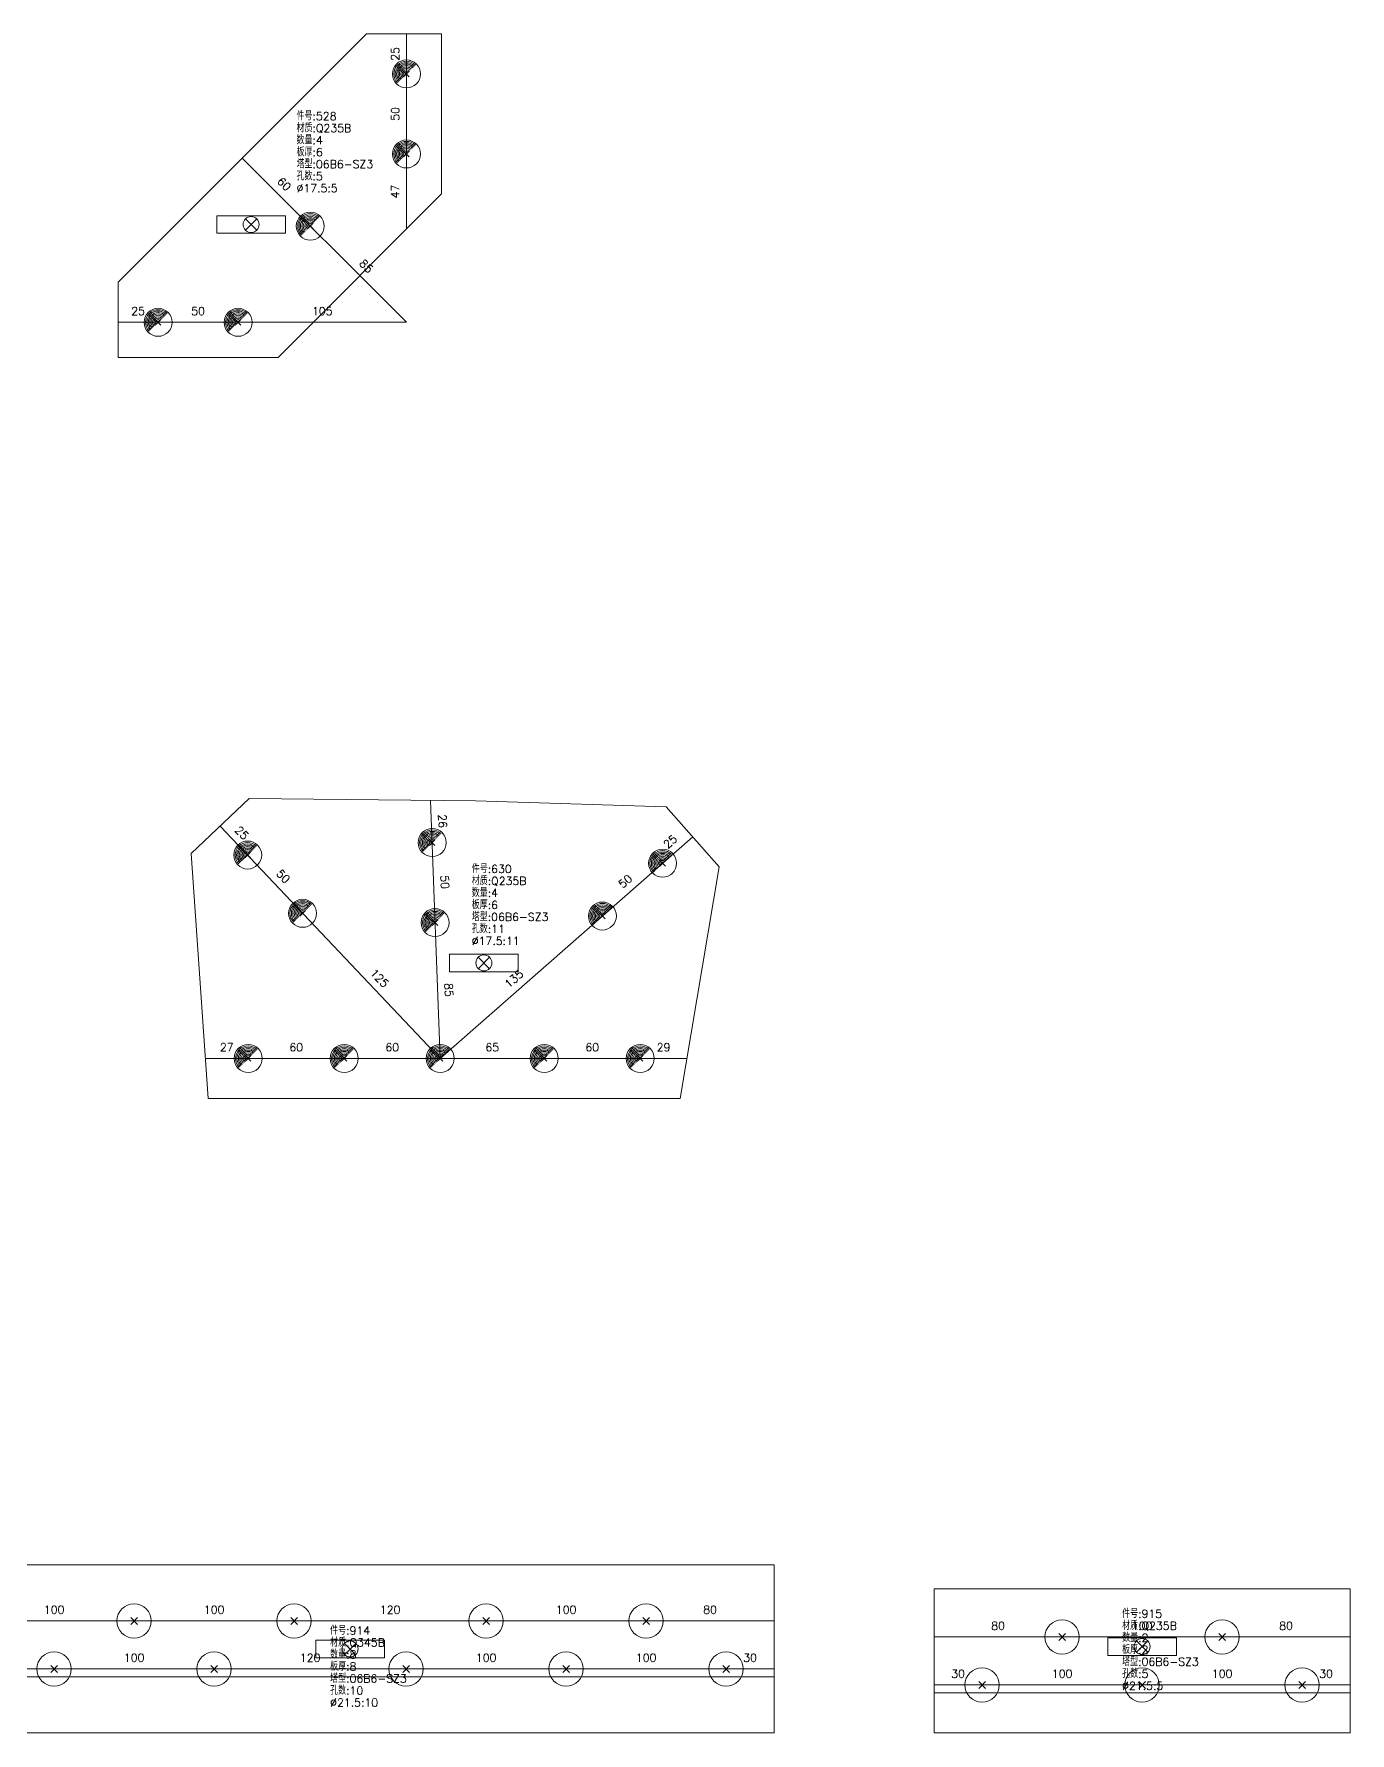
# Model space of a CAD drawing. Extents: x 0 to 6519, y -11 to 2213.
# Drawn here: x 5697 to 6519, y 447 to 1508 of the extents above; entities that cross this region are included whole.
import ezdxf
from ezdxf.enums import TextEntityAlignment as Align

# ---------------------------------------------------------------- set-up
doc = ezdxf.new("R2010")
doc.units = 0
doc.header["$MEASUREMENT"] = 0
for name, color, linetype, lineweight in [('1', 7, 'CONTINUOUS', 25), ('2', 7, 'CONTINUOUS', 25), ('5', 7, 'CONTINUOUS', 25)]:
    doc.layers.add(name, color=color, linetype=linetype, lineweight=lineweight)
doc.styles.get("Standard").update_dxf_attribs({"font": 'simplex.shx', "width": 0.7, "height": 3, "bigfont": 'gbhzfs.shx'})

# ---------------------------------------------------------------- blocks, each defined once
blk = doc.blocks.new('板孔17.5')
at = {"layer": '5', "color": 7, "linetype": 'Continuous', "lineweight": 0}
for p, q in [((-0.2, -0.2), (0.2, 0.2)), ((-0.2, 0.2), (0.2, -0.2))]:
    blk.add_line(p, q, dxfattribs=at)
at = {"layer": '5', "color": 7, "linetype": 'Continuous', "lineweight": 13}
blk.add_circle((0, 0), 1, dxfattribs=at)
for radius in [0.9, 0.8, 0.7, 0.6, 0.5, 0.4, 0.3, 0.2, 0.1]:
    blk.add_arc((0, 0), radius, 45, 225, dxfattribs=at)
blk = doc.blocks.new('板孔21.5')
at = {"layer": '5', "color": 7, "linetype": 'Continuous', "lineweight": 13}
for p, q in [((-0.2, -0.2), (0.2, 0.2)), ((0.2, -0.2), (-0.2, 0.2))]:
    blk.add_line(p, q, dxfattribs=at)
blk.add_circle((0, 0), 1, dxfattribs=at)

msp = doc.modelspace()

# ---------------------------------------------------------------- linework, layer by layer
at = {"layer": '1', "color": 7, "linetype": 'Continuous', "lineweight": 18}
for p, q in [((5904.3, 1508.3), (5749.1, 1353.1)), ((5951.3, 1508.3), (5904.3, 1508.3)), ((5951.3, 1408.3), (5951.3, 1508.3)), ((5849.1, 1306.1), (5951.3, 1408.3)), ((5749.1, 1353.1), (5749.1, 1306.1)), ((5749.1, 1306.1), (5849.1, 1306.1)), ((5831, 1030.5), (5794.7, 996.1)), ((5972.4, 1029), (5831, 1030.5)), ((6091.7, 1025.4), (5972.4, 1029)), ((6124.7, 987.8), (6091.7, 1025.4)), ((5794.7, 996.1), (5805.4, 843.1)), ((6100.4, 843.1), (6124.7, 987.8)), ((5805.4, 843.1), (6100.4, 843.1)), ((6159.1, 551.6), (5629.1, 551.6)), ((6159.1, 446.6), (6159.1, 551.6)), ((6519.1, 536.6), (6259.1, 536.6)), ((6259.1, 536.6), (6259.1, 446.6)), ((6519.1, 446.6), (6519.1, 536.6)), ((5629.1, 446.6), (6159.1, 446.6)), ((6259.1, 446.6), (6519.1, 446.6))]:
    msp.add_line(p, q, dxfattribs=at)
at = {"layer": '1', "color": 7, "linetype": 'Continuous', "lineweight": 13}
for p, q in [((5810.7, 1394.7), (5810.7, 1383.7)), ((5853.7, 1394.7), (5810.7, 1394.7)), ((5835.7, 1392.7), (5828.7, 1385.6)), ((5828.7, 1392.7), (5835.7, 1385.6)), ((5853.7, 1383.7), (5853.7, 1394.7)), ((5810.7, 1383.7), (5853.7, 1383.7)), ((5956.2, 933.3), (5956.2, 922.3)), ((5999.2, 933.3), (5956.2, 933.3)), ((5981.3, 931.3), (5974.2, 924.2)), ((5974.2, 931.3), (5981.3, 924.2)), ((5999.2, 922.3), (5999.2, 933.3)), ((5956.2, 922.3), (5999.2, 922.3)), ((5872.6, 504.6), (5872.6, 493.6)), ((5915.6, 504.6), (5872.6, 504.6)), ((5897.6, 502.6), (5890.5, 495.5)), ((5890.5, 502.6), (5897.6, 495.5)), ((5915.6, 493.6), (5915.6, 504.6)), ((6367.6, 506.1), (6367.6, 495.1)), ((6410.6, 506.1), (6367.6, 506.1)), ((6392.6, 504.1), (6385.5, 497)), ((6385.5, 504.1), (6392.6, 497)), ((6410.6, 495.1), (6410.6, 506.1)), ((5872.6, 493.6), (5915.6, 493.6)), ((6367.6, 495.1), (6410.6, 495.1))]:
    msp.add_line(p, q, dxfattribs=at)
for centre in [(5832.2, 1389.2), (5977.7, 927.8), (5894.1, 499.1), (6389.1, 500.6)]:
    msp.add_circle(centre, 5, dxfattribs=at)
at = {"layer": '2', "color": 9, "linetype": 'Continuous', "lineweight": 13}
for p, q in [((5929.3, 1386.3), (5929.3, 1508.3)), ((5929.3, 1328.1), (5826.7, 1430.7)), ((5929.3, 1328.1), (5749.1, 1328.1)), ((5950.4, 868.1), (5944.4, 1029.3)), ((5950.4, 868.1), (5812.9, 1013.3)), ((5950.4, 868.1), (6108.2, 1006.6)), ((5803.6, 868.1), (6104.6, 868.1)), ((6159.1, 516.6), (5629.1, 516.6)), ((6259.1, 506.6), (6519.1, 506.6)), ((6159.1, 486.6), (5629.1, 486.6)), ((6159.1, 481.6), (5629.1, 481.6)), ((6259.1, 476.6), (6519.1, 476.6)), ((6259.1, 471.6), (6519.1, 471.6))]:
    msp.add_line(p, q, dxfattribs=at)

# ---------------------------------------------------------------- block references
at = {"layer": '1', "color": 7, "linetype": 'Continuous', "lineweight": 0}
for name, p, xscale, yscale, zscale in [('板孔17.5', (5929.3, 1483.3), 8.75, 8.75, 8.75), ('板孔17.5', (5929.3, 1433.3), 8.75, 8.75, 8.75), ('板孔17.5', (5869.2, 1388.2), 8.75, 8.75, 8.75), ('板孔17.5', (5774.1, 1328.1), 8.75, 8.75, 8.75), ('板孔17.5', (5824.1, 1328.1), 8.75, 8.75, 8.75), ('板孔17.5', (5945.4, 1003), 8.75, 8.75, 8.75), ('板孔17.5', (5830.1, 995.2), 8.75, 8.75, 8.75), ('板孔17.5', (6089.4, 990.1), 8.75, 8.75, 8.75), ('板孔17.5', (5864.4, 958.8), 8.75, 8.75, 8.75), ('板孔17.5', (5947.2, 953), 8.75, 8.75, 8.75), ('板孔17.5', (6051.8, 957.1), 8.75, 8.75, 8.75), ('板孔17.5', (5830.4, 868.1), 8.75, 8.75, 8.75), ('板孔17.5', (5890.4, 868.1), 8.75, 8.75, 8.75), ('板孔17.5', (5950.4, 868.1), 8.75, 8.75, 8.75), ('板孔17.5', (6015.4, 868.1), 8.75, 8.75, 8.75), ('板孔17.5', (6075.4, 868.1), 8.75, 8.75, 8.75), ('板孔21.5', (5759.1, 516.6), 10.75, 10.75, 10.75), ('板孔21.5', (5859.1, 516.6), 10.75, 10.75, 10.75), ('板孔21.5', (5979.1, 516.6), 10.75, 10.75, 10.75), ('板孔21.5', (6079.1, 516.6), 10.75, 10.75, 10.75), ('板孔21.5', (6339.1, 506.6), 10.75, 10.75, 10.75), ('板孔21.5', (6439.1, 506.6), 10.75, 10.75, 10.75), ('板孔21.5', (5709.1, 486.6), 10.75, 10.75, 10.75), ('板孔21.5', (5809.1, 486.6), 10.75, 10.75, 10.75), ('板孔21.5', (5929.1, 486.6), 10.75, 10.75, 10.75), ('板孔21.5', (6029.1, 486.6), 10.75, 10.75, 10.75), ('板孔21.5', (6129.1, 486.6), 10.75, 10.75, 10.75), ('板孔21.5', (6289.1, 476.6), 10.75, 10.75, 10.75), ('板孔21.5', (6389.1, 476.6), 10.75, 10.75, 10.75), ('板孔21.5', (6489.1, 476.6), 10.75, 10.75, 10.75)]:
    msp.add_blockref(name, p, dxfattribs=dict(at, xscale=xscale, yscale=yscale, zscale=zscale))

# ---------------------------------------------------------------- texts
at = {"layer": '1', "color": 7, "linetype": 'Continuous', "lineweight": 13}
for s, p in [('件号:528', (5860.6, 1452.9)), ('材质:Q235B', (5860.6, 1445.4)), ('数量:4', (5860.6, 1437.9)), ('板厚:6', (5860.6, 1430.4)), ('塔型:06B6-SZ3', (5860.6, 1422.9)), ('孔数:5', (5860.6, 1415.4)), ('%%c17.5:5', (5860.6, 1407.9)), ('件号:630', (5970.1, 982.5)), ('材质:Q235B', (5970.1, 975)), ('数量:4', (5970.1, 967.5)), ('板厚:6', (5970.1, 960)), ('塔型:06B6-SZ3', (5970.1, 952.5)), ('孔数:11', (5970.1, 945)), ('%%c17.5:11', (5970.1, 937.5)), ('件号:915', (6376.6, 517.1)), ('件号:914', (5881.6, 506.6)), ('材质:Q235B', (6376.6, 509.6)), ('材质:Q345B', (5881.6, 499.1)), ('数量:2', (6376.6, 502.1)), ('板厚:2', (6376.6, 494.6)), ('数量:8', (5881.6, 491.6)), ('板厚:8', (5881.6, 484.1)), ('塔型:06B6-SZ3', (6376.6, 487.1)), ('塔型:06B6-SZ3', (5881.6, 476.6)), ('孔数:5', (6376.6, 479.6)), ('%%c21.5:5', (6376.6, 472.1)), ('孔数:10', (5881.6, 469.1)), ('%%c21.5:10', (5881.6, 461.6))]:
    msp.add_text(s, height=5, dxfattribs=at).set_placement(p, align=Align.BOTTOM_LEFT)
at = {"layer": '2', "color": 7, "linetype": 'Continuous', "lineweight": 13}
for s, rotation, p in [('25', 90, (5926.3, 1495.8)), ('50', 90, (5926.3, 1458.3)), ('60', 316, (5850.1, 1411.6)), ('47', 90, (5926.3, 1409.8)), ('85', 316, (5901.4, 1360.3)), ('26', 273, (5947.9, 1016.2)), ('25', 314, (5823.6, 1006.3)), ('25', 41, (6096.8, 1000.6)), ('50', 314, (5849.4, 979.1)), ('50', 273, (5949.3, 978.1)), ('50', 41, (6068.7, 975.8)), ('125', 314, (5909.6, 915.5)), ('85', 273, (5951.8, 910.7)), ('135', 41, (5999.1, 914.8))]:
    msp.add_text(s, height=5, rotation=rotation, dxfattribs=at).set_placement(p, align=Align.BOTTOM_CENTER)
for s, p in [('25', (5761.6, 1331.1)), ('50', (5799.1, 1331.1)), ('105', (5876.7, 1331.1)), ('27', (5817, 871.1)), ('60', (5860.4, 871.1)), ('60', (5920.4, 871.1)), ('65', (5982.9, 871.1)), ('60', (6045.4, 871.1)), ('29', (6090, 871.1)), ('100', (5709.1, 519.6)), ('100', (5809.1, 519.6)), ('120', (5919.1, 519.6)), ('100', (6029.1, 519.6)), ('80', (6119.1, 519.6)), ('80', (6299.1, 509.6)), ('100', (6389.1, 509.6)), ('80', (6479.1, 509.6)), ('100', (5759.1, 489.6)), ('120', (5869.1, 489.6)), ('100', (5979.1, 489.6)), ('100', (6079.1, 489.6)), ('30', (6144.1, 489.6)), ('30', (6274.1, 479.6)), ('100', (6339.1, 479.6)), ('100', (6439.1, 479.6)), ('30', (6504.1, 479.6))]:
    msp.add_text(s, height=5, dxfattribs=at).set_placement(p, align=Align.BOTTOM_CENTER)

doc.saveas('drawing.dxf')
